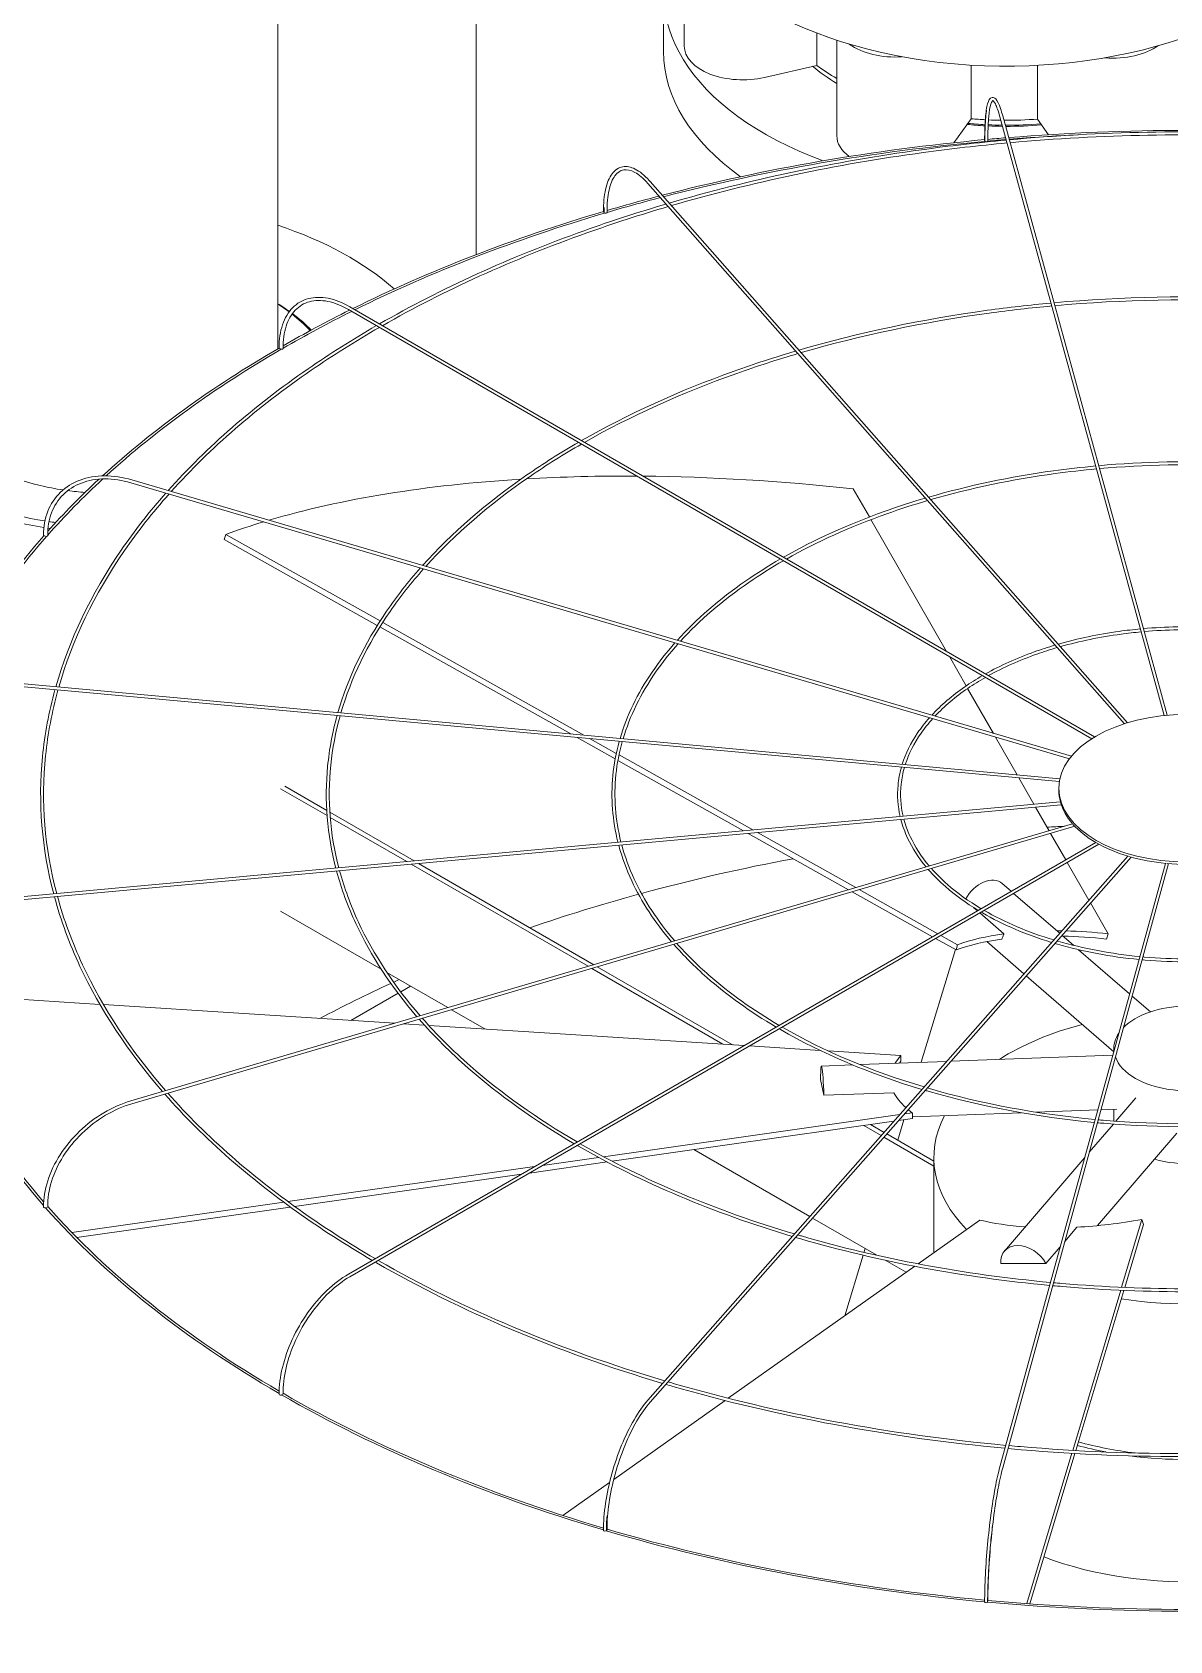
# Model space of a CAD drawing. Header units: millimetres. Extents: x -312439 to 477422, y -331570 to 212570.
# Drawn here: x 362487 to 363417, y 98510 to 99826 of the extents above; entities that cross this region are included whole.
import ezdxf

# ---------------------------------------------------------------- set-up
doc = ezdxf.new("R2010")
doc.units = ezdxf.units.MM

msp = doc.modelspace()

# ---------------------------------------------------------------- linework, layer by layer
at = {"color": 3, "linetype": 'Continuous', "lineweight": 0, "extrusion": (-1.11022e-16, 0.816497, 0.57735)}
for p, q in [((362849.99, 100146.891), (362849.99, 99643.914)), ((363412.805, 99266.976), (363278.45, 99756.733)), ((363415.28, 99267.213), (363280.812, 99757.382)), ((363380.404, 99260.315), (362990.455, 99702.172)), ((362992.291, 99703.793), (363382.969, 99261.111)), ((363353.605, 99248.006), (362745.554, 99599.065)), ((362746.778, 99601.186), (363355.97, 99249.469)), ((363336.928, 99233.636), (362568.358, 99459.73)), ((363335.293, 99231.564), (362567.667, 99457.38)), ((363171.751, 99429.385), (363158.54, 99452.445)), ((363234.716, 99319.475), (363172.984, 99427.233)), ((362643.918, 99410.829), (362645.153, 99415.116)), ((362769.151, 99340.638), (362643.918, 99410.829)), ((362645.153, 99415.116), (362771.477, 99344.313)), ((362927.422, 99251.929), (362771.29, 99339.439)), ((362773.618, 99343.113), (362938.039, 99250.958)), ((363250.879, 99291.261), (363237.137, 99315.249)), ((362474.24, 99290.91), (363327.094, 99212.922)), ((362474.463, 99293.349), (363327.551, 99215.34)), ((363273.142, 99252.401), (363252.101, 99289.129)), ((362963.776, 99231.553), (362932.666, 99248.99)), ((362943.283, 99248.019), (362964.669, 99236.032)), ((363292.539, 99218.542), (363274.901, 99249.33)), ((362966.908, 99234.777), (363076.38, 99173.42)), ((363068.742, 99172.722), (362966.036, 99230.287)), ((362727.809, 99189.323), (362693.485, 99209.14)), ((363306.341, 99194.449), (363294.026, 99215.946)), ((363327.898, 99196.42), (362474.24, 99118.359)), ((362690.021, 99207.14), (362728.081, 99185.166)), ((363326.685, 99205.587), (363326.685, 99207.587)), ((362474.463, 99115.919), (363328.621, 99194.026)), ((362799.247, 99148.078), (362730.351, 99187.856)), ((362730.653, 99183.681), (362793.267, 99147.531)), ((363318.726, 99172.83), (363307.68, 99192.111)), ((362567.667, 98951.888), (363337.848, 99178.456)), ((363339.686, 99176.443), (362568.358, 98949.538)), ((363154.659, 99124.566), (363072.515, 99170.607)), ((363080.153, 99171.305), (363160.486, 99126.28)), ((363332.375, 99149.005), (363319.978, 99170.645)), ((363356.891, 99163.159), (362745.554, 98810.203)), ((362746.778, 98808.082), (363359.368, 99161.761)), ((362796.944, 99145.408), (362941.602, 99061.89)), ((362946.191, 99063.24), (362802.925, 99145.955)), ((362990.455, 98707.096), (363383.11, 99152.02)), ((362992.291, 98705.475), (363385.713, 99151.268)), ((363413.848, 99146.093), (363278.45, 98652.535)), ((363280.812, 98651.887), (363416.327, 99145.87)), ((363351.298, 99115.973), (363333.593, 99146.879)), ((363280.325, 99129.695), (363287.763, 99123.248)), ((363223.356, 99086.063), (363157.647, 99122.892)), ((363163.473, 99124.606), (363227.732, 99088.589)), ((363289.722, 99121.551), (363327.403, 99088.897)), ((362772.277, 99059.65), (362690.021, 99107.14)), ((363257.126, 99109.842), (363260.092, 99107.272)), ((363262.051, 99105.575), (363281.78, 99088.478)), ((363367.022, 99088.526), (363352.584, 99113.728)), ((363242.593, 99075.281), (363225.842, 99084.67)), ((363230.218, 99087.196), (363243.828, 99079.568)), ((363242.593, 99075.281), (363243.828, 99079.568)), ((363267.74, 99082.093), (363298.145, 99055.744)), ((363329.254, 99087.293), (363338.835, 99078.991)), ((363365.787, 99084.238), (363367.022, 99088.526)), ((363214.163, 98983.403), (363242.013, 99075.606)), ((363342.857, 99075.505), (363384.568, 99039.36)), ((362826.86, 99028.136), (362777.015, 99056.914)), ((362944.531, 99060.199), (363051.879, 98998.221)), ((363059.668, 98997.724), (362949.121, 99061.549)), ((363299.996, 99054.14), (363371.6, 98992.09)), ((362786.151, 99039.862), (362747.639, 99017.627)), ((362796.351, 99045.751), (362788.289, 99041.096)), ((363386.62, 99037.581), (363401.556, 99024.638)), ((362542.187, 99030.731), (362456.025, 99036.227)), ((362783.385, 99015.347), (362545.129, 99030.543)), ((362857.163, 99010.641), (362829.79, 99026.445)), ((362807.763, 99013.792), (362790.518, 99014.892)), ((363069.287, 98997.111), (362811.282, 99013.567)), ((363131.322, 98993.154), (363073.699, 98996.83)), ((363197.433, 98988.937), (363137.964, 98992.73)), ((363163.866, 98981.539), (363234.983, 98984.175)), ((363197.529, 98984.27), (363197.433, 98988.937)), ((363238.361, 98984.3), (363370.81, 98989.209)), ((363371.715, 98994.726), (363371.715, 98992.509)), ((363132.438, 98980.374), (363157.915, 98981.318)), ((363134.478, 98956.445), (363131.845, 98969.452)), ((363191.706, 98958.566), (363134.478, 98956.445)), ((363361.113, 98944.604), (363374.034, 98945.083)), ((363371.715, 98944.997), (363371.715, 98935.327)), ((363373.248, 98935.215), (363389.593, 98954.287)), ((362954.286, 98906.16), (363196.526, 98940.599)), ((363191.803, 98935.247), (362961.273, 98902.473)), ((363167.05, 98931.728), (363181.39, 98923.448)), ((363183.729, 98926.098), (363172.609, 98932.518)), ((363194.904, 98919.646), (363199.967, 98936.407)), ((363207.012, 98937.409), (363195.539, 98935.778)), ((363200.262, 98941.13), (363206.917, 98942.076)), ((363207.012, 98937.409), (363206.917, 98942.076)), ((363206.982, 98938.891), (363295.877, 98942.186)), ((363308.135, 98942.641), (363358.547, 98944.509)), ((363351.612, 98909.97), (363371.267, 98932.904)), ((363183.555, 98922.198), (363224.437, 98898.595)), ((363224.437, 98902.595), (363185.893, 98924.848)), ((363358.324, 98849.857), (363423.165, 98925.514)), ((362904.361, 98899.062), (362950.197, 98905.579)), ((363122.927, 98857.202), (363028.068, 98911.969)), ((363224.437, 98827.726), (363224.437, 98905.489)), ((363282.234, 98829.02), (363347.876, 98905.612)), ((362696.088, 98869.453), (362897.862, 98898.138)), ((362957.121, 98901.882), (362893.605, 98892.853)), ((362887.106, 98891.928), (362701.473, 98865.537)), ((362519.252, 98844.312), (362692.626, 98868.96)), ((362697.979, 98865.041), (362523.283, 98840.204)), ((363177.7, 98825.578), (363125.091, 98855.952)), ((363262.021, 98854.349), (363211.528, 98818.583)), ((363378.061, 98799.389), (363394.699, 98854.875)), ((363396.029, 98850.683), (363394.699, 98854.875)), ((363331.583, 98836.961), (363341.536, 98848.574)), ((363396.029, 98850.683), (363380.615, 98799.279)), ((363167.215, 98827.979), (363168.155, 98831.089)), ((363316.104, 98818.899), (363327.848, 98832.602)), ((363208.756, 98816.62), (363056.295, 98708.626)), ((363151.543, 98776.093), (363166.506, 98825.63)), ((363201.779, 98811.677), (363184.715, 98821.528)), ((363279.276, 98818.753), (363316.104, 98818.899)), ((363338.075, 98666.043), (363377.335, 98796.969)), ((363379.889, 98796.858), (363340.619, 98665.898)), ((363053.668, 98706.765), (362962.546, 98642.221)), ((363300.495, 98540.721), (363337.352, 98663.631)), ((363339.896, 98663.485), (363303.028, 98540.538)), ((362959.222, 98639.866), (362920.984, 98612.781))]:
    msp.add_line(p, q, dxfattribs=at)
at = {"color": 5, "linetype": 'Continuous', "lineweight": 0, "extrusion": (-1.11022e-16, 0.816497, 0.57735)}
msp.add_line((362687.689, 99898.638), (362687.689, 99566.859), dxfattribs=at)
at = {"color": 4, "linetype": 'Continuous', "lineweight": 0, "extrusion": (-1.11022e-16, 0.816497, 0.57735)}
for p, q in [((363020.247, 99904.66), (363020.247, 99814.478)), ((363003.355, 99857.553), (363003.355, 99809.953)), ((363128.725, 99825.091), (363128.725, 99798.731)), ((363145.08, 99819.28), (363145.08, 99741.137)), ((363085.791, 99788.838), (363128.725, 99798.731)), ((363255.067, 99798.933), (363255.067, 99755.039)), ((363309.254, 99798.746), (363309.254, 99754.766)), ((363240.655, 99735.437), (363255.067, 99755.039)), ((363278.45, 99756.733), (363412.805, 99266.976)), ((363309.254, 99754.766), (363318.184, 99742.006))]:
    msp.add_line(p, q, dxfattribs=at)
at = {"color": 4, "linetype": 'Continuous', "lineweight": 0}
for centre, major_axis, start_param, end_param in [((363283.822, 99960.007), (280.467, 0), 3.14159265, 5.89048623), ((363283.822, 99857.553), (-280.467, 0), 5.96129884, 7.29042136), ((363068.065, 99814.478), (-47.818, 0), 0, 1.95056525), ((363192.898, 99833.137), (-47.818, 0), 0.66582243, 1.69113205), ((363370.993, 99832.239), (-47.818, 0), 1.43157265, 2.46050589), ((363283.822, 99809.953), (-280.467, 0), 0, 0.68376905), ((363283.822, 99860.753), (192.285, 0), 3.74302999, 3.90636132), ((363300.282, 99875.662), (-217.226, 0), 0.6603703, 0.7749254), ((363283.822, 99857.553), (-188.366, 0), 1.39918396, 1.47722515), ((363283.822, 99860.753), (192.285, 0), 4.54758055, 4.6209539), ((363283.822, 99864.807), (192.285, 0), 4.56228331, 4.62221744), ((363283.822, 99857.553), (-188.366, 0), 1.49122582, 1.55380764), ((363283.822, 99860.753), (192.285, 0), 4.63466439, 4.694406), ((363283.822, 99864.807), (192.285, 0), 4.63592029, 4.68860222), ((363283.822, 99864.807), (192.285, 0), 4.70184978, 4.8450414), ((363283.822, 99860.753), (192.285, 0), 4.70764028, 4.85913853), ((363283.822, 99857.553), (-188.366, 0), 1.56731469, 1.72385086), ((363192.898, 99741.137), (47.818, 0), 3.14159265, 3.80433779), ((362547.7, 99527.69), (280.467, 0), 0.57573732, 1.04820573), ((362547.7, 99527.69), (-192.285, 0), 5.52782631, 7.58371752), ((362547.7, 99530.89), (-188.366, 0), 5.55018906, 7.58267547), ((362547.7, 99527.69), (-192.285, 0), 3.82126045, 3.89695165), ((362547.7, 99530.89), (-188.366, 0), 3.79700892, 3.8745889), ((362547.7, 99530.89), (-188.366, 0), 3.62808539, 3.77590098), ((362547.7, 99527.69), (-192.285, 0), 3.65535067, 3.80091038)]:
    msp.add_ellipse(centre, major_axis=major_axis, ratio=0.57735027, start_param=start_param, end_param=end_param, dxfattribs=at)
at = {"color": 3, "linetype": 'Continuous', "lineweight": 0}
for centre, major_axis, ratio, start_param, end_param in [((363431.61, 99140.051), (-1048.768, 0), 0.57735027, 4.57359934, 4.85199434), ((363431.61, 99140.051), (-1048.768, 0), 0.57735027, 4.87097639, 5.13416564), ((363431.61, 99140.051), (-1046.319, 0), 0.57735027, 4.87108521, 5.13404975), ((363267.21, 99737.504), (1.225, 0), 0.57735027, 3.14159265, 3.70729107), ((363267.401, 99736.806), (1.225, 0.004), 0.56474576, 3.29698969, 4.86778602), ((363267.401, 99736.806), (1.225, 0.004), 0.56474576, 4.86778602, 6.28318531), ((363431.61, 99140.051), (-1046.319, 0), 0.57735027, 4.85435141, 4.86879705), ((363431.61, 99140.051), (-1048.768, 0), 0.57735027, 4.85438672, 4.86842813), ((363431.61, 99140.051), (-1046.319, 0), 0.57735027, 4.79833842, 4.85195343), ((363431.61, 99140.051), (-1048.768, 0), 0.57735027, 5.13694439, 5.18189128), ((363431.61, 99140.051), (-1046.319, 0), 0.57735027, 5.13683502, 5.18307763), ((363431.61, 99140.051), (-1048.768, 0), 0.57735027, 5.18510484, 5.42093263), ((363431.61, 99140.051), (-1046.319, 0), 0.57735027, 5.18527527, 5.42075236), ((362955.324, 99678.997), (1.225, 0), 0.57735027, 3.14159265, 4.134446), ((362955.881, 99678.367), (1.225, 0.01), 0.56597275, 3.60793822, 5.17873454), ((362955.881, 99678.367), (1.225, 0.01), 0.56597275, 5.17873454, 6.28318531), ((363431.61, 99140.051), (-1046.319, 0), 0.57735027, 5.42407254, 5.49730565), ((363431.61, 99140.051), (-1048.768, 0), 0.57735027, 5.42424502, 5.49496708), ((363431.61, 99140.051), (-1048.768, 0), 0.57735027, 5.49938311, 5.72060344), ((363431.61, 99140.051), (-1046.319, 0), 0.57735027, 5.49937067, 5.71908805), ((362690.019, 99567.709), (1.225, 0), 0.57735027, 3.14159265, 4.45055499), ((362690.885, 99567.209), (1.225, 0.016), 0.56830663, 3.91933875, 5.49013508), ((362690.885, 99567.209), (1.225, 0.016), 0.56830663, 5.49013508, 6.28318531), ((363431.61, 99140.051), (-1046.319, 0), 0.57735027, 5.72402786, 5.81143896), ((363431.61, 99140.051), (-1048.768, 0), 0.57735027, 5.72583618, 5.80677108), ((363432.846, 98973.627), (-971.388, 279.904), 0.41303809, 5.42335715, 5.70815224), ((363432.846, 98973.627), (-971.388, 279.904), 0.41303809, 5.31032739, 5.41762277), ((363432.846, 98973.627), (-971.388, 279.904), 0.41303809, 5.11506512, 5.30461302), ((362547.7, 99527.69), (-192.285, 0), 0.57735027, 1.31899441, 1.32861255), ((362547.7, 99530.89), (-188.366, 0), 0.57735027, 1.31793497, 1.34794926), ((363432.846, 98973.627), (-971.388, 279.904), 0.41303809, 5.71506764, 5.76687966), ((363431.61, 99140.051), (-1048.768, 0), 0.57735027, 5.81359811, 6.07011802), ((363431.61, 99140.051), (-1046.319, 0), 0.57735027, 5.81336511, 6.06128621), ((362497.264, 99414.535), (1.225, 0), 0.57735027, 3.14159265, 4.76471425), ((362498.355, 99414.214), (1.225, 0.021), 0.57151893, 4.23145457, 5.8022509), ((362498.355, 99414.214), (1.225, 0.021), 0.57151893, 5.8022509, 6.28318531), ((363431.177, 99205.587), (-104.492, 0), 0.57735027, 0, 0.1535113), ((363431.177, 99205.587), (-104.492, 0), 0.57735027, 0.16064797, 0.46767057), ((363431.61, 98575.163), (1046.319, 0), 0.57735027, 1.66704137, 1.68043487), ((363431.177, 99205.587), (-104.492, 0), 0.57735027, 0.47480723, 0.78182983), ((363431.177, 99205.587), (-104.492, 0), 0.57735027, 0.7889665, 1.0959891), ((363431.61, 98575.163), (1046.319, 0), 0.57735027, 1.88378363, 2.01152702), ((363431.177, 99205.587), (-104.492, 0), 0.57735027, 1.10312576, 1.41014836), ((363431.177, 99205.587), (-104.492, 0), 0.57735027, 1.41728503, 1.72430763), ((363265.846, 99112.988), (-14.478, -16.707), 0.67950023, 3.14159265, 5.02860292), ((363431.61, 98575.163), (1046.319, 0), 0.57735027, 2.01409491, 2.11046953), ((363432.846, 98973.627), (233.097, -67.167), 0.41303809, 2.14647482, 2.1667574), ((363432.846, 98973.627), (233.097, -67.167), 0.41303809, 1.97347247, 2.1313259), ((363431.61, 98969.34), (-233.097, 67.167), 0.41303809, 5.53223376, 5.76687966), ((363432.846, 98973.627), (233.097, -67.167), 0.41303809, 2.38836611, 2.62528701), ((363431.61, 98969.34), (-233.097, 67.167), 0.41303809, 5.11506512, 5.27837519), ((363431.61, 98575.163), (1046.319, 0), 0.57735027, 2.23436866, 2.24000128), ((363431.61, 99140.051), (-1048.768, 0), 0.57735027, 0.1585854, 0.46892864), ((363431.61, 99140.051), (-1046.319, 0), 0.57735027, 0.15790655, 0.46457773), ((363431.61, 98575.163), (1046.319, 0), 0.57735027, 2.24276735, 2.31574628), ((363431.61, 98994.726), (-59.895, 0), 0.57735027, 3.69756416, 5.76575409), ((363431.61, 98905.489), (-207.174, 0), 0.57735027, 5.13902547, 5.54737639), ((363431.61, 98994.726), (-59.895, 0), 0.57735027, 5.91432374, 6.33788761), ((363431.515, 98974.007), (-242.531, -4.942), 0.30331876, 6.01219977, 6.09914028), ((363431.61, 98969.34), (-242.531, -4.942), 0.30331876, 6.01219977, 6.0333648), ((363431.61, 98994.726), (-59.895, 0), 0.57735027, 0.20327195, 0.78539816), ((363431.61, 98994.726), (-59.895, 0), 0.57735027, 0.78539816, 2.89978042), ((363133.257, 98958.282), (-0.819, 22.092), 0.05230802, 4.627231, 7.32191967), ((363431.515, 98974.007), (-242.531, -4.942), 0.30331876, 0.14390811, 0.31767721), ((363431.515, 98974.007), (-242.531, -4.942), 0.30331876, 0.34103276, 0.38082901), ((363431.61, 98905.489), (-207.174, 0), 0.57735027, 5.99169836, 6.79713651), ((363431.61, 98935.104), (-59.895, 0), 0.57735027, 1.1079301, 2.23846982), ((362497.264, 98865.068), (1.225, 0), 0.57735027, 3.14159265, 5.70719205), ((363431.61, 99140.051), (-1048.768, 0), 0.57735027, 0.4725868, 0.78374969), ((362498.355, 98865.389), (1.225, 0.021), 0.58304212, 5.17373692, 6.28318531), ((363431.61, 99140.051), (-1046.319, 0), 0.57735027, 0.47175253, 0.78145685), ((363430.28, 98973.532), (-231.216, -73.381), 0.44048996, 0.62708313, 0.83556185), ((363430.28, 98973.532), (-231.216, -73.381), 0.44048996, 1.04197677, 1.27889767), ((363299.021, 98814.634), (16.786, -14.386), 0.73180825, 1.0914656, 3.78615427), ((363431.61, 98905.489), (-207.174, 0), 0.57735027, 1.30817895, 1.9425337), ((362690.019, 98711.894), (1.225, 0), 0.57735027, 3.14159265, 6.02135132), ((363431.61, 99140.051), (-1048.768, 0), 0.57735027, 0.78656596, 1.09808088), ((362690.885, 98712.394), (1.225, 0.017), 0.58625442, 5.48989346, 6.28318531), ((363431.61, 99140.051), (-1046.319, 0), 0.57735027, 0.78587838, 1.09689941), ((363431.61, 98780.983), (-212.072, 0), 0.57735027, 1.13383327, 1.25213937), ((363431.61, 98780.983), (-207.174, 0), 0.57735027, 1.12739667, 1.36460952), ((363431.61, 98780.983), (-212.072, 0), 0.57735027, 1.3476903, 1.79509044), ((362955.324, 98600.606), (-1.225, 0), 0.57735027, 0, 3.14159265), ((363431.61, 99140.051), (-1048.768, 0), 0.57735027, 1.10054445, 1.41220862), ((362955.881, 98601.236), (-1.225, -0.011), 0.58858829, 2.66526492, 3.14159265), ((363431.61, 99140.051), (-1046.319, 0), 0.57735027, 1.10010535, 1.41183726), ((363431.61, 98680.983), (-212.072, 0), 0.57735027, 0.98594125, 2.34464399), ((363431.61, 98577.163), (-1048.768, 0), 0.57735027, 0, 3.14159265), ((363267.21, 98542.099), (-1.225, 0), 0.57735027, 0, 3.14159265), ((363431.61, 99140.051), (-1048.768, 0), 0.57735027, 1.41453598, 1.72626058), ((363267.401, 98542.797), (-1.225, -0.004), 0.58981528, 2.98275574, 3.14159265), ((363431.61, 99140.051), (-1046.319, 0), 0.57735027, 1.41438895, 1.72636573)]:
    msp.add_ellipse(centre, major_axis=major_axis, ratio=ratio, start_param=start_param, end_param=end_param, dxfattribs=at)
at = {"color": 5, "linetype": 'Continuous', "lineweight": 0}
for start_param, end_param in [(2.97018023, 4.32044888), (4.32044888, 4.45886795), (4.48718922, 4.58846667)]:
    msp.add_ellipse((362547.7, 99530.89), major_axis=(142.07, 0), ratio=0.57735027, start_param=start_param, end_param=end_param, dxfattribs=at)
at = {"color": 3, "linetype": 'Continuous', "lineweight": 0}
msp.add_ellipse((363431.177, 99207.587), major_axis=(-104.492, 0), ratio=0.57735027, dxfattribs=at)
for points, knots in [([(363265.985, 99737.504), (363265.985, 99744.318), (363266.191, 99750.384), (363267.002, 99760.457), (363267.6, 99764.454), (363269.207, 99770.141), (363270.109, 99772.202), (363273.249, 99772.663), (363274.243, 99772.073), (363276.447, 99769.731), (363277.677, 99767.113), (363279.595, 99761.588), (363280.204, 99759.597), (363280.812, 99757.382)], [4.71238898, 4.71238898, 4.71238898, 4.71238898, 5.02654825, 5.02654825, 5.34070751, 5.34070751, 5.65486678, 5.65486678, 5.82360284, 5.82360284, 6.1377621, 6.1377621, 6.28318531, 6.28318531, 6.28318531, 6.28318531]), ([(363267.512, 99762.045), (363267.475, 99761.802), (363267.44, 99761.555), (363266.832, 99757.208), (363266.455, 99751.995), (363266.203, 99743.046), (363266.167, 99740.005), (363266.176, 99736.804)], [1.101311746, 1.101311746, 1.101311746, 1.101311746, 1.120767624, 1.120767624, 1.438035664, 1.438035664, 1.586302602, 1.586302602, 1.586302602, 1.586302602]), ([(363278.45, 99756.733), (363277.177, 99761.374), (363275.9, 99764.939), (363273.676, 99769.262), (363272.679, 99769.861), (363272.573, 99769.861), (363271.754, 99769.266), (363270.345, 99764.608), (363269.767, 99761.209), (363268.925, 99752.235), (363268.677, 99746.516), (363268.625, 99738.964), (363268.623, 99737.896), (363268.626, 99736.809)], [6.28318531, 6.28318531, 6.28318531, 6.28318531, 6.59845219, 6.59845219, 6.89265788, 6.89265788, 7.20992592, 7.20992592, 7.50402257, 7.50402257, 7.81881569, 7.81881569, 7.86952551, 7.86952551, 7.86952551, 7.86952551]), ([(363283.689, 99737.637), (363260.392, 99735.493), (363237.235, 99732.84), (363142.867, 99719.875), (363073.457, 99705.195), (363007.952, 99686.048)], [4.085069591, 4.085069591, 4.085069591, 4.085069591, 4.160608173, 4.160608173, 4.395665913, 4.395665913, 4.395665913, 4.395665913]), ([(363284.347, 99735.238), (363261.316, 99733.124), (363238.421, 99730.514), (363144.435, 99717.671), (363075.14, 99703.072), (363009.743, 99684.019)], [4.084600117, 4.084600117, 4.084600117, 4.084600117, 4.159387709, 4.159387709, 4.39434399, 4.39434399, 4.39434399, 4.39434399]), ([(363576.188, 99737.863), (363554.943, 99739.785), (363533.583, 99741.284), (363436.883, 99746.128), (363360.817, 99744.615), (363286.167, 99737.863)], [3.771589677, 3.771589677, 3.771589677, 3.771589677, 3.840445898, 3.840445898, 4.082391957, 4.082391957, 4.082391957, 4.082391957]), ([(363575.53, 99735.463), (363554.738, 99737.338), (363533.836, 99738.807), (363437.584, 99743.679), (363361.496, 99742.196), (363286.825, 99735.463)], [3.7720633, 3.7720633, 3.7720633, 3.7720633, 3.839550132, 3.839550132, 4.081918334, 4.081918334, 4.081918334, 4.081918334]), ([(362954.1, 99678.997), (362954.1, 99685.857), (362954.702, 99692.052), (362957.087, 99702.554), (362958.866, 99706.866), (362963.588, 99713.205), (362966.584, 99715.228), (362973.144, 99716.366), (362976.581, 99715.673), (362983.834, 99711.992), (362987.691, 99708.849), (362991.788, 99704.359), (362992.04, 99704.078), (362992.291, 99703.793)], [4.71238898, 4.71238898, 4.71238898, 4.71238898, 5.02654825, 5.02654825, 5.34070751, 5.34070751, 5.65486678, 5.65486678, 5.94845155, 5.94845155, 6.26261081, 6.26261081, 6.28318531, 6.28318531, 6.28318531, 6.28318531]), ([(362990.455, 99702.172), (362986.799, 99706.315), (362983.167, 99709.377), (362976.435, 99713.065), (362973.373, 99713.69), (362968.008, 99712.75), (362965.62, 99711.174), (362961.512, 99705.581), (362959.846, 99701.562), (362957.637, 99691.551), (362957.078, 99685.588), (362957.102, 99678.762), (362957.104, 99678.57), (362957.105, 99678.377)], [0, 0, 0, 0, 0.31464476, 0.31464476, 0.6289116, 0.6289116, 0.94617964, 0.94617964, 1.26344768, 1.26344768, 1.5772832, 1.5772832, 1.5863402, 1.5863402, 1.5863402, 1.5863402]), ([(363005.357, 99685.286), (362982.54, 99678.565), (362960.2, 99671.303), (362877.809, 99641.89), (362821.493, 99616.247), (362770.916, 99587.251)], [4.398772282, 4.398772282, 4.398772282, 4.398772282, 4.480777933, 4.480777933, 4.708868502, 4.708868502, 4.708868502, 4.708868502]), ([(363007.146, 99683.259), (362984.424, 99676.588), (362962.176, 99669.38), (362880.02, 99640.153), (362823.835, 99614.657), (362773.371, 99585.833)], [4.39745622, 4.39745622, 4.39745622, 4.39745622, 4.479217897, 4.479217897, 4.707006068, 4.707006068, 4.707006068, 4.707006068]), ([(362954.693, 99682.414), (362954.67, 99681.598), (362954.657, 99680.77), (362954.65, 99679.413), (362954.651, 99678.89), (362954.656, 99678.363)], [7.8059806913, 7.8059806913, 7.8059806913, 7.8059806913, 7.8451401512, 7.8451401512, 7.8694167814, 7.8694167814, 7.8694167814, 7.8694167814]), ([(362688.794, 99567.709), (362688.794, 99574.61), (362689.739, 99580.99), (362693.473, 99592.104), (362696.266, 99596.839), (362703.46, 99604.119), (362707.853, 99606.662), (362717.723, 99609.268), (362723.19, 99609.336), (362734.647, 99607.06), (362740.643, 99604.709), (362746.673, 99601.247), (362746.725, 99601.217), (362746.778, 99601.186)], [3.14159265, 3.14159265, 3.14159265, 3.14159265, 3.45575192, 3.45575192, 3.76991118, 3.76991118, 4.08269654, 4.08269654, 4.39544819, 4.39544819, 4.70960746, 4.70960746, 4.71238898, 4.71238898, 4.71238898, 4.71238898]), ([(362745.554, 99599.065), (362739.804, 99602.385), (362734.079, 99604.626), (362723.281, 99606.766), (362718.215, 99606.667), (362709.212, 99604.212), (362705.266, 99601.863), (362698.775, 99595.09), (362696.233, 99590.656), (362692.853, 99580.068), (362692.02, 99573.918), (362692.11, 99567.226)], [1.57079633, 1.57079633, 1.57079633, 1.57079633, 1.88806437, 1.88806437, 2.20533241, 2.20533241, 2.52260045, 2.52260045, 2.83986849, 2.83986849, 3.15713653, 3.15713653, 3.15713653, 3.15713653]), ([(363320.256, 99604.342), (363302.796, 99602.732), (363285.442, 99600.741), (363214.89, 99591.04), (363163.031, 99580.084), (363114.07, 99565.804)], [4.085383912, 4.085383912, 4.085383912, 4.085383912, 4.160809561, 4.160809561, 4.394762921, 4.394762921, 4.394762921, 4.394762921]), ([(363539.621, 99604.568), (363523.772, 99605.996), (363507.839, 99607.111), (363435.524, 99610.727), (363378.603, 99609.602), (363322.734, 99604.568)], [3.772165081, 3.772165081, 3.772165081, 3.772165081, 3.840593344, 3.840593344, 4.081816553, 4.081816553, 4.081816553, 4.081816553]), ([(363538.963, 99602.168), (363523.567, 99603.549), (363508.092, 99604.634), (363436.226, 99608.278), (363379.282, 99607.183), (363323.392, 99602.168)], [3.772797592, 3.772797592, 3.772797592, 3.772797592, 3.839399606, 3.839399606, 4.081184042, 4.081184042, 4.081184042, 4.081184042]), ([(363320.914, 99601.943), (363303.72, 99600.363), (363286.628, 99598.414), (363216.458, 99588.835), (363164.715, 99577.96), (363115.861, 99563.774)], [4.084758769, 4.084758769, 4.084758769, 4.084758769, 4.159183124, 4.159183124, 4.392998475, 4.392998475, 4.392998475, 4.392998475]), ([(362768.462, 99585.839), (362748.928, 99574.556), (362730.256, 99562.774), (362668.172, 99519.941), (362629.694, 99486.496), (362598.024, 99451.003)], [4.712563603, 4.712563603, 4.712563603, 4.712563603, 4.800982872, 4.800982872, 5.022068239, 5.022068239, 5.022068239, 5.022068239]), ([(362770.913, 99584.424), (362751.422, 99573.209), (362732.792, 99561.498), (362670.75, 99518.865), (362632.283, 99485.559), (362600.625, 99450.238)], [4.710711416, 4.710711416, 4.710711416, 4.710711416, 4.799012884, 4.799012884, 5.020261931, 5.020261931, 5.020261931, 5.020261931]), ([(363111.474, 99565.043), (363094.321, 99559.989), (363077.527, 99554.527), (363015.965, 99532.537), (362973.956, 99513.428), (362936.189, 99491.83)], [4.398901247, 4.398901247, 4.398901247, 4.398901247, 4.481035777, 4.481035777, 4.70761983, 4.70761983, 4.70761983, 4.70761983]), ([(363113.263, 99563.016), (363096.206, 99558.011), (363079.504, 99552.604), (363018.177, 99530.8), (362976.299, 99511.837), (362938.646, 99490.412)], [4.397147207, 4.397147207, 4.397147207, 4.397147207, 4.478956818, 4.478956818, 4.705132161, 4.705132161, 4.705132161, 4.705132161]), ([(362933.734, 99490.419), (362919.01, 99481.916), (362904.939, 99473.034), (362858.58, 99441.029), (362829.914, 99416.146), (362806.263, 99389.745)], [4.712541759, 4.712541759, 4.712541759, 4.712541759, 4.801308866, 4.801308866, 5.020482203, 5.020482203, 5.020482203, 5.020482203]), ([(362936.185, 99489.004), (362921.505, 99480.568), (362907.475, 99471.757), (362861.16, 99439.952), (362832.505, 99415.21), (362808.868, 99388.978)], [4.710072273, 4.710072273, 4.710072273, 4.710072273, 4.798683598, 4.798683598, 5.018063384, 5.018063384, 5.018063384, 5.018063384]), ([(363356.81, 99471.091), (363345.192, 99470.015), (363333.644, 99468.687), (363286.901, 99462.248), (363252.583, 99455.013), (363220.156, 99445.596)], [4.086037534, 4.086037534, 4.086037534, 4.086037534, 4.161210359, 4.161210359, 4.393038284, 4.393038284, 4.393038284, 4.393038284]), ([(363503.066, 99471.317), (363492.61, 99472.252), (363482.099, 99472.983), (363434.162, 99475.372), (363396.381, 99474.635), (363359.288, 99471.317)], [3.773286698, 3.773286698, 3.773286698, 3.773286698, 3.840886477, 3.840886477, 4.080694936, 4.080694936, 4.080694936, 4.080694936]), ([(363502.408, 99468.916), (363492.405, 99469.806), (363482.352, 99470.507), (363434.864, 99472.923), (363397.06, 99472.215), (363359.947, 99468.916)], [3.774238416, 3.774238416, 3.774238416, 3.774238416, 3.839097695, 3.839097695, 4.079743218, 4.079743218, 4.079743218, 4.079743218]), ([(362496.039, 99414.535), (362496.039, 99421.464), (362497.237, 99428.063), (362501.938, 99439.94), (362505.443, 99445.215), (362514.405, 99453.882), (362519.859, 99457.272), (362532.143, 99461.837), (362538.969, 99463.013), (362553.322, 99463.064), (362560.846, 99461.94), (362568.358, 99459.73)], [4.71238898, 4.71238898, 4.71238898, 4.71238898, 5.02654825, 5.02654825, 5.34070751, 5.34070751, 5.65486678, 5.65486678, 5.96902604, 5.96902604, 6.28318531, 6.28318531, 6.28318531, 6.28318531]), ([(362567.667, 99457.38), (362560.404, 99459.517), (362553.155, 99460.584), (362539.419, 99460.492), (362532.934, 99459.333), (362521.366, 99454.933), (362516.283, 99451.694), (362507.986, 99443.462), (362504.77, 99438.468), (362500.509, 99427.176), (362499.467, 99420.879), (362499.579, 99414.235)], [0, 0, 0, 0, 0.31726804, 0.31726804, 0.63453608, 0.63453608, 0.95180412, 0.95180412, 1.26907216, 1.26907216, 1.5863402, 1.5863402, 1.5863402, 1.5863402]), ([(363357.468, 99468.692), (363346.116, 99467.647), (363334.831, 99466.361), (363288.47, 99460.043), (363254.268, 99452.889), (363221.949, 99443.565)], [4.08510236, 4.08510236, 4.08510236, 4.08510236, 4.158773218, 4.158773218, 4.390386282, 4.390386282, 4.390386282, 4.390386282]), ([(362596.226, 99448.979), (362582.739, 99433.707), (362570.505, 99418.062), (362534.949, 99366.153), (362516.997, 99328.647), (362506.148, 99290.452)], [5.026267439, 5.026267439, 5.026267439, 5.026267439, 5.121193451, 5.121193451, 5.33524268, 5.33524268, 5.33524268, 5.33524268]), ([(362598.822, 99448.215), (362585.436, 99433.125), (362573.287, 99417.673), (362537.601, 99365.937), (362519.535, 99328.415), (362508.631, 99290.225)], [5.024480731, 5.024480731, 5.024480731, 5.024480731, 5.118801023, 5.118801023, 5.334410373, 5.334410373, 5.334410373, 5.334410373]), ([(363217.56, 99444.836), (363206.082, 99441.451), (363194.845, 99437.793), (363154.105, 99423.224), (363126.388, 99410.641), (363101.424, 99396.432)], [4.399235311, 4.399235311, 4.399235311, 4.399235311, 4.481549286, 4.481549286, 4.705249353, 4.705249353, 4.705249353, 4.705249353]), ([(363219.349, 99442.809), (363207.967, 99439.474), (363196.822, 99435.87), (363156.318, 99421.486), (363128.734, 99409.049), (363103.884, 99395.011)], [4.396606667, 4.396606667, 4.396606667, 4.396606667, 4.478434088, 4.478434088, 4.701505316, 4.701505316, 4.701505316, 4.701505316]), ([(363098.966, 99395.022), (363089.068, 99389.305), (363079.61, 99383.332), (363048.973, 99362.152), (363030.107, 99345.819), (363014.473, 99328.495)], [4.712617693, 4.712617693, 4.712617693, 4.712617693, 4.801958432, 4.801958432, 5.017472679, 5.017472679, 5.017472679, 5.017472679]), ([(363101.417, 99393.607), (363091.563, 99387.957), (363082.147, 99382.054), (363051.555, 99361.075), (363032.703, 99344.882), (363017.083, 99327.727)], [4.708914423, 4.708914423, 4.708914423, 4.708914423, 4.798024648, 4.798024648, 5.013814843, 5.013814843, 5.013814843, 5.013814843]), ([(362804.463, 99387.721), (362794.267, 99376.182), (362785.024, 99364.358), (362758.495, 99325.582), (362745.119, 99297.722), (362736.962, 99269.345)], [5.026073872, 5.026073872, 5.026073872, 5.026073872, 5.121589201, 5.121589201, 5.333322518, 5.333322518, 5.333322518, 5.333322518]), ([(362807.059, 99386.957), (362796.965, 99375.6), (362787.806, 99363.969), (362761.148, 99325.367), (362747.658, 99297.49), (362739.446, 99269.118)], [5.023689806, 5.023689806, 5.023689806, 5.023689806, 5.118400985, 5.118400985, 5.332193335, 5.332193335, 5.332193335, 5.332193335]), ([(363466.511, 99338.065), (363461.449, 99338.508), (363456.361, 99338.856), (363432.802, 99340.018), (363414.16, 99339.667), (363395.843, 99338.065)], [3.776630452, 3.776630452, 3.776630452, 3.776630452, 3.841752063, 3.841752063, 4.077351182, 4.077351182, 4.077351182, 4.077351182]), ([(363012.667, 99326.473), (363005.776, 99318.678), (362999.535, 99310.688), (362982.029, 99285.043), (362973.227, 99266.813), (362967.768, 99248.24)], [5.025838542, 5.025838542, 5.025838542, 5.025838542, 5.122377625, 5.122377625, 5.329668134, 5.329668134, 5.329668134, 5.329668134]), ([(363393.365, 99337.841), (363387.589, 99337.299), (363381.849, 99336.633), (363358.914, 99333.457), (363342.136, 99329.942), (363326.244, 99325.386)], [4.08798608, 4.08798608, 4.08798608, 4.08798608, 4.162397179, 4.162397179, 4.387898946, 4.387898946, 4.387898946, 4.387898946]), ([(363394.023, 99335.442), (363388.513, 99334.931), (363383.035, 99334.307), (363360.484, 99331.251), (363343.823, 99327.815), (363328.041, 99323.351)], [4.086130867, 4.086130867, 4.086130867, 4.086130867, 4.157537531, 4.157537531, 4.382563309, 4.382563309, 4.382563309, 4.382563309]), ([(363465.853, 99335.664), (363461.244, 99336.062), (363456.614, 99336.38), (363433.503, 99337.568), (363414.839, 99337.247), (363396.502, 99335.664)], [3.778551419, 3.778551419, 3.778551419, 3.778551419, 3.838185012, 3.838185012, 4.075430215, 4.075430215, 4.075430215, 4.075430215]), ([(363015.264, 99325.708), (363008.475, 99318.096), (363002.317, 99310.299), (362984.686, 99284.828), (362975.771, 99266.581), (362970.255, 99248.012)], [5.022258505, 5.022258505, 5.022258505, 5.022258505, 5.117600339, 5.117600339, 5.327918781, 5.327918781, 5.327918781, 5.327918781]), ([(363323.645, 99324.629), (363317.843, 99322.914), (363312.163, 99321.06), (363292.244, 99313.912), (363278.821, 99307.853), (363266.664, 99301.03)], [4.400230759, 4.400230759, 4.400230759, 4.400230759, 4.483072665, 4.483072665, 4.698193224, 4.698193224, 4.698193224, 4.698193224]), ([(363325.435, 99322.602), (363319.728, 99320.936), (363314.14, 99319.136), (363294.461, 99312.173), (363281.175, 99306.258), (363269.136, 99299.603)], [4.394987895, 4.394987895, 4.394987895, 4.394987895, 4.476861237, 4.476861237, 4.690631098, 4.690631098, 4.690631098, 4.690631098]), ([(362505.477, 99288.053), (362500.479, 99269.952), (362497.071, 99251.701), (362491.588, 99195.921), (362494.664, 99158.221), (362504.431, 99121.119)], [5.339721085, 5.339721085, 5.339721085, 5.339721085, 5.441089183, 5.441089183, 5.648615479, 5.648615479, 5.648615479, 5.648615479]), ([(362507.956, 99287.827), (362503.038, 99270.105), (362499.657, 99252.245), (362493.977, 99196.627), (362497.024, 99158.692), (362506.904, 99121.345)], [5.338921526, 5.338921526, 5.338921526, 5.338921526, 5.438899176, 5.438899176, 5.64936187, 5.64936187, 5.64936187, 5.64936187]), ([(363264.197, 99299.626), (363259.125, 99296.695), (363254.282, 99293.629), (363239.364, 99283.275), (363230.302, 99275.49), (363222.694, 99267.241)], [4.712843699, 4.712843699, 4.712843699, 4.712843699, 4.803888031, 4.803888031, 5.008535494, 5.008535494, 5.008535494, 5.008535494]), ([(363266.651, 99298.209), (363261.622, 99295.346), (363256.819, 99292.352), (363241.954, 99282.198), (363232.912, 99274.552), (363225.321, 99266.468)], [4.705442937, 4.705442937, 4.705442937, 4.705442937, 4.796044704, 4.796044704, 5.001045495, 5.001045495, 5.001045495, 5.001045495]), ([(362736.285, 99266.947), (362732.491, 99253.242), (362729.909, 99239.421), (362725.838, 99197.745), (362728.077, 99169.766), (362735.221, 99142.223)], [5.339283406, 5.339283406, 5.339283406, 5.339283406, 5.441448905, 5.441448905, 5.646435094, 5.646435094, 5.646435094, 5.646435094]), ([(362738.765, 99266.721), (362735.05, 99253.395), (362732.495, 99239.965), (362728.229, 99198.451), (362730.438, 99170.238), (362737.693, 99142.45)], [5.33821232, 5.33821232, 5.33821232, 5.33821232, 5.438530423, 5.438530423, 5.647409525, 5.647409525, 5.647409525, 5.647409525]), ([(363220.871, 99265.224), (363217.285, 99261.174), (363214.045, 99257.018), (363205.561, 99244.503), (363201.339, 99235.902), (363198.592, 99227.132)], [5.025139852, 5.025139852, 5.025139852, 5.025139852, 5.124718569, 5.124718569, 5.318852702, 5.318852702, 5.318852702, 5.318852702]), ([(363223.473, 99264.459), (363219.986, 99260.591), (363216.828, 99256.628), (363208.228, 99244.29), (363203.895, 99235.671), (363201.089, 99226.904)], [5.01795641, 5.01795641, 5.01795641, 5.01795641, 5.115193837, 5.115193837, 5.315025269, 5.315025269, 5.315025269, 5.315025269]), ([(362967.082, 99245.843), (362964.497, 99236.547), (362962.746, 99227.171), (362960.086, 99199.6), (362961.494, 99181.328), (362966.03, 99163.329)], [5.33857876, 5.33857876, 5.33857876, 5.33857876, 5.442163387, 5.442163387, 5.64226325, 5.64226325, 5.64226325, 5.64226325]), ([(362969.562, 99245.616), (362967.057, 99236.701), (362965.332, 99227.716), (362962.48, 99200.306), (362963.857, 99181.798), (362968.499, 99163.555)], [5.336959594, 5.336959594, 5.336959594, 5.336959594, 5.437790201, 5.437790201, 5.643665153, 5.643665153, 5.643665153, 5.643665153]), ([(363197.879, 99224.738), (363196.503, 99219.854), (363195.582, 99214.923), (363194.332, 99201.457), (363194.916, 99192.89), (363196.862, 99184.437)], [5.336493801, 5.336493801, 5.336493801, 5.336493801, 5.444267704, 5.444267704, 5.629920419, 5.629920419, 5.629920419, 5.629920419]), ([(363200.361, 99224.511), (363199.065, 99220.006), (363198.17, 99215.467), (363196.734, 99202.161), (363197.285, 99193.359), (363199.324, 99184.663)], [5.333180829, 5.333180829, 5.333180829, 5.333180829, 5.43554784, 5.43554784, 5.632366847, 5.632366847, 5.632366847, 5.632366847]), ([(363197.453, 99182.032), (363198.801, 99176.876), (363200.655, 99171.769), (363206.781, 99158.648), (363211.841, 99150.765), (363218.088, 99143.225)], [5.647555853, 5.647555853, 5.647555853, 5.647555853, 5.761093974, 5.761093974, 5.943993783, 5.943993783, 5.943993783, 5.943993783]), ([(363199.927, 99182.258), (363201.199, 99177.486), (363202.921, 99172.75), (363208.914, 99159.795), (363214.132, 99151.713), (363220.65, 99143.979)], [5.650528691, 5.650528691, 5.650528691, 5.650528691, 5.758797505, 5.758797505, 5.950674573, 5.950674573, 5.950674573, 5.950674573]), ([(362966.654, 99160.927), (362969.285, 99151.101), (362972.847, 99141.362), (362985.319, 99114.594), (362996.236, 99097.888), (363009.851, 99081.967)], [5.651173142, 5.651173142, 5.651173142, 5.651173142, 5.760561648, 5.760561648, 5.95641101, 5.95641101, 5.95641101, 5.95641101]), ([(362969.13, 99161.153), (362971.684, 99151.71), (362975.113, 99142.343), (362987.448, 99115.745), (362998.529, 99098.839), (363012.429, 99082.726)], [5.65270674, 5.65270674, 5.65270674, 5.65270674, 5.759411073, 5.759411073, 5.959865306, 5.959865306, 5.959865306, 5.959865306]), ([(363222.405, 99141.942), (363226.367, 99137.436), (363230.773, 99133.056), (363243.663, 99121.758), (363252.9, 99115.118), (363263.142, 99109.033)], [5.967591178, 5.967591178, 5.967591178, 5.967591178, 6.080287214, 6.080287214, 6.268831801, 6.268831801, 6.268831801, 6.268831801]), ([(362735.857, 99139.822), (362739.77, 99125.326), (362745.039, 99110.957), (362763.854, 99070.543), (362780.637, 99045.014), (362801.636, 99020.716)], [5.652395762, 5.652395762, 5.652395762, 5.652395762, 5.760377777, 5.760377777, 5.960593901, 5.960593901, 5.960593901, 5.960593901]), ([(362738.333, 99140.048), (362742.169, 99125.935), (362747.304, 99111.937), (362765.982, 99071.694), (362782.931, 99045.965), (362804.219, 99021.475)], [5.653428737, 5.653428737, 5.653428737, 5.653428737, 5.759610075, 5.759610075, 5.96292207, 5.96292207, 5.96292207, 5.96292207]), ([(363219.818, 99141.181), (363224.024, 99136.314), (363228.728, 99131.597), (363241.798, 99120.126), (363250.787, 99113.615), (363260.714, 99107.631)], [5.960592691, 5.960592691, 5.960592691, 5.960592691, 6.079635734, 6.079635734, 6.26166654, 6.26166654, 6.26166654, 6.26166654]), ([(362505.072, 99118.718), (362510.265, 99099.568), (362517.237, 99080.583), (362542.395, 99026.525), (362565.057, 98992.16), (362593.458, 98959.475)], [5.653093793, 5.653093793, 5.653093793, 5.653093793, 5.7602846, 5.7602846, 5.96276906, 5.96276906, 5.96276906, 5.96276906]), ([(362507.549, 99118.945), (362512.664, 99100.177), (362519.502, 99081.562), (362544.523, 99027.677), (362567.35, 98993.113), (362596.043, 98960.235)], [5.653873117, 5.653873117, 5.653873117, 5.653873117, 5.75970856, 5.75970856, 5.964525032, 5.964525032, 5.964525032, 5.964525032]), ([(363011.61, 99079.931), (363019.743, 99070.618), (363028.801, 99061.58), (363055.328, 99038.307), (363074.358, 99024.675), (363095.463, 99012.224)], [5.964776177, 5.964776177, 5.964776177, 5.964776177, 6.079826485, 6.079826485, 6.272361792, 6.272361792, 6.272361792, 6.272361792]), ([(363014.2, 99080.693), (363022.087, 99071.74), (363030.846, 99063.038), (363057.192, 99039.941), (363076.474, 99026.181), (363097.901, 99013.631)], [5.968309678, 5.968309678, 5.968309678, 5.968309678, 6.080154143, 6.080154143, 6.276006003, 6.276006003, 6.276006003, 6.276006003]), ([(363281.78, 99088.478), (363281.69, 99088.285), (363281.601, 99088.091), (363280.947, 99086.621), (363280.487, 99085.35), (363280.136, 99084.135)], [52.47056241, 52.47056241, 52.47056241, 52.47056241, 52.72742849, 52.72742849, 54.42831534, 54.42831534, 54.42831534, 54.42831534]), ([(363323.39, 99080.648), (363324.085, 99080.441), (363324.783, 99080.237), (363346.505, 99073.953), (363369.1, 99069.701), (363392.277, 99067.464)], [0.310941688, 0.310941688, 0.310941688, 0.310941688, 0.320879059, 0.320879059, 0.619731391, 0.619731391, 0.619731391, 0.619731391]), ([(363325.178, 99082.674), (363325.383, 99082.614), (363325.587, 99082.555), (363346.891, 99076.364), (363369.616, 99072.087), (363392.935, 99069.862)], [0.316175386, 0.316175386, 0.316175386, 0.316175386, 0.319111449, 0.319111449, 0.621557717, 0.621557717, 0.621557717, 0.621557717]), ([(363394.754, 99067.233), (363395.63, 99067.154), (363396.508, 99067.077), (363420.637, 99065.061), (363444.389, 99065.138), (363467.601, 99067.233)], [0.630366287, 0.630366287, 0.630366287, 0.630366287, 0.641648359, 0.641648359, 0.94043004, 0.94043004, 0.94043004, 0.94043004]), ([(363395.412, 99069.633), (363395.882, 99069.591), (363396.352, 99069.55), (363420.029, 99067.525), (363443.756, 99067.567), (363466.942, 99069.633)], [0.632258371, 0.632258371, 0.632258371, 0.632258371, 0.638337859, 0.638337859, 0.938537956, 0.938537956, 0.938537956, 0.938537956]), ([(362803.405, 99018.683), (362815.463, 99004.923), (362828.873, 98991.564), (362868.857, 98956.491), (362897.934, 98935.738), (362930.225, 98916.823)], [5.966185363, 5.966185363, 5.966185363, 5.966185363, 6.079886296, 6.079886296, 6.275955277, 6.275955277, 6.275955277, 6.275955277]), ([(362805.996, 99019.445), (362817.808, 99006.045), (362830.919, 98993.022), (362870.72, 98958.125), (362900.051, 98937.245), (362932.667, 98918.233)], [5.968548703, 5.968548703, 5.968548703, 5.968548703, 6.080105077, 6.080105077, 6.278398486, 6.278398486, 6.278398486, 6.278398486]), ([(362597.824, 98958.206), (362613.551, 98940.372), (362631.004, 98923.04), (362684.258, 98876.345), (362723.651, 98848.338), (362767.473, 98822.859)], [5.968743918, 5.968743918, 5.968743918, 5.968743918, 6.080079672, 6.080079672, 6.279655045, 6.279655045, 6.279655045, 6.279655045]), ([(363217.304, 98960.441), (363218.405, 98960.115), (363219.509, 98959.793), (363263.099, 98947.168), (363308.825, 98938.62), (363355.722, 98934.211)], [0.312542317, 0.312542317, 0.312542317, 0.312542317, 0.320442121, 0.320442121, 0.624004657, 0.624004657, 0.624004657, 0.624004657]), ([(363219.093, 98962.467), (363219.703, 98962.288), (363220.314, 98962.11), (363263.484, 98949.579), (363309.341, 98941.006), (363356.38, 98936.61)], [0.315168655, 0.315168655, 0.315168655, 0.315168655, 0.319555491, 0.319555491, 0.624932564, 0.624932564, 0.624932564, 0.624932564]), ([(362496.039, 98865.068), (362496.039, 98871.997), (362497.236, 98879.255), (362501.885, 98893.735), (362505.337, 98900.955), (362514.154, 98914.67), (362519.518, 98921.163), (362531.641, 98932.8), (362538.397, 98937.943), (362552.655, 98946.382), (362560.154, 98949.678), (362567.667, 98951.888)], [4.71238898, 4.71238898, 4.71238898, 4.71238898, 5.02654825, 5.02654825, 5.34070751, 5.34070751, 5.65486678, 5.65486678, 5.96902604, 5.96902604, 6.28318531, 6.28318531, 6.28318531, 6.28318531]), ([(362568.358, 98949.538), (362561.096, 98947.401), (362553.822, 98944.197), (362539.989, 98935.965), (362533.432, 98930.94), (362521.701, 98919.575), (362516.528, 98913.238), (362508.086, 98899.896), (362504.819, 98892.893), (362500.509, 98878.935), (362499.467, 98871.984), (362499.579, 98865.41)], [6.28318531, 6.28318531, 6.28318531, 6.28318531, 6.60045335, 6.60045335, 6.91772139, 6.91772139, 7.23498943, 7.23498943, 7.55225747, 7.55225747, 7.86952551, 7.86952551, 7.86952551, 7.86952551]), ([(362595.232, 98957.444), (362611.206, 98939.25), (362628.958, 98921.583), (362682.395, 98874.711), (362721.534, 98846.83), (362765.029, 98821.447)], [5.966968174, 5.966968174, 5.966968174, 5.966968174, 6.07991547, 6.07991547, 6.277817313, 6.277817313, 6.277817313, 6.277817313]), ([(363358.199, 98933.982), (363359.975, 98933.821), (363361.752, 98933.666), (363410.093, 98929.603), (363457.673, 98929.76), (363504.155, 98933.982)], [0.629347255, 0.629347255, 0.629347255, 0.629347255, 0.640828535, 0.640828535, 0.941449071, 0.941449071, 0.941449071, 0.941449071]), ([(363358.858, 98936.382), (363360.226, 98936.259), (363361.596, 98936.139), (363409.485, 98932.067), (363457.041, 98932.188), (363503.497, 98936.382)], [0.630291706, 0.630291706, 0.630291706, 0.630291706, 0.639167998, 0.639167998, 0.940504621, 0.940504621, 0.940504621, 0.940504621]), ([(363111.219, 98840.234), (363112.725, 98839.789), (363114.235, 98839.348), (363179.692, 98820.383), (363248.551, 98807.538), (363319.167, 98800.96)], [0.313079474, 0.313079474, 0.313079474, 0.313079474, 0.320295327, 0.320295327, 0.625438072, 0.625438072, 0.625438072, 0.625438072]), ([(363113.007, 98842.261), (363114.023, 98841.962), (363115.04, 98841.666), (363180.078, 98822.794), (363249.067, 98809.924), (363319.826, 98803.359)], [0.314832487, 0.314832487, 0.314832487, 0.314832487, 0.319703609, 0.319703609, 0.626059979, 0.626059979, 0.626059979, 0.626059979]), ([(362688.794, 98711.894), (362688.794, 98718.794), (362689.74, 98726.213), (362693.414, 98741.392), (362696.143, 98749.149), (362703.118, 98764.262), (362707.363, 98771.615), (362716.963, 98785.212), (362722.317, 98791.453), (362733.625, 98802.225), (362739.578, 98806.753), (362745.554, 98810.203)], [0, 0, 0, 0, 0.31415927, 0.31415927, 0.62831853, 0.62831853, 0.9424778, 0.9424778, 1.25663706, 1.25663706, 1.57079633, 1.57079633, 1.57079633, 1.57079633]), ([(362746.778, 98808.082), (362741.029, 98804.762), (362735.257, 98800.367), (362724.272, 98789.859), (362719.06, 98783.75), (362709.729, 98770.432), (362705.612, 98763.227), (362698.89, 98748.45), (362696.287, 98740.882), (362692.851, 98726.152), (362692.021, 98718.994), (362692.11, 98712.41)], [4.71238898, 4.71238898, 4.71238898, 4.71238898, 5.02965702, 5.02965702, 5.34692506, 5.34692506, 5.6641931, 5.6641931, 5.98146114, 5.98146114, 6.29872918, 6.29872918, 6.29872918, 6.29872918]), ([(363321.645, 98800.732), (363324.319, 98800.489), (363326.995, 98800.254), (363399.549, 98794.144), (363470.957, 98794.382), (363540.71, 98800.732)], [0.629005431, 0.629005431, 0.629005431, 0.629005431, 0.64055333, 0.64055333, 0.941790896, 0.941790896, 0.941790896, 0.941790896]), ([(363322.303, 98803.132), (363324.57, 98802.926), (363326.839, 98802.727), (363398.941, 98796.608), (363470.325, 98796.81), (363540.051, 98803.132)], [0.629634706, 0.629634706, 0.629634706, 0.629634706, 0.639445125, 0.639445125, 0.941161621, 0.941161621, 0.941161621, 0.941161621]), ([(363006.954, 98722.09), (363008.364, 98721.676), (363009.776, 98721.264), (363096.675, 98696.054), (363188.801, 98678.887), (363283.283, 98670.153)], [0.314702857, 0.314702857, 0.314702857, 0.314702857, 0.319777688, 0.319777688, 0.626637437, 0.626637437, 0.626637437, 0.626637437]), ([(363005.165, 98720.063), (363007.067, 98719.503), (363008.971, 98718.946), (363096.29, 98693.643), (363188.285, 98676.501), (363282.625, 98667.754)], [0.313387228, 0.313387228, 0.313387228, 0.313387228, 0.320221713, 0.320221713, 0.626169744, 0.626169744, 0.626169744, 0.626169744]), ([(362954.1, 98600.606), (362954.1, 98607.467), (362954.703, 98614.99), (362957.052, 98630.653), (362958.797, 98638.789), (362963.26, 98654.895), (362965.978, 98662.861), (362972.124, 98677.857), (362975.552, 98684.885), (362982.798, 98697.328), (362986.613, 98702.743), (362990.455, 98707.096)], [4.71238898, 4.71238898, 4.71238898, 4.71238898, 5.02654825, 5.02654825, 5.34070751, 5.34070751, 5.65486678, 5.65486678, 5.96902604, 5.96902604, 6.28318531, 6.28318531, 6.28318531, 6.28318531]), ([(362992.291, 98705.475), (362988.635, 98701.333), (362984.954, 98696.116), (362977.911, 98684.013), (362974.552, 98677.116), (362968.533, 98662.374), (362965.874, 98654.531), (362961.527, 98638.692), (362959.839, 98630.7), (362957.603, 98615.374), (362957.056, 98608.043), (362957.104, 98601.362), (362957.105, 98601.304), (362957.105, 98601.247)], [0, 0, 0, 0, 0.31464476, 0.31464476, 0.63176735, 0.63176735, 0.94903539, 0.94903539, 1.26630343, 1.26630343, 1.58357147, 1.58357147, 1.5863402, 1.5863402, 1.5863402, 1.5863402]), ([(363285.761, 98669.926), (363288.923, 98669.639), (363292.087, 98669.361), (363388.392, 98661.196), (363483.601, 98661.478), (363576.594, 98669.926)], [0.62931922, 0.62931922, 0.62931922, 0.62931922, 0.639583767, 0.639583767, 0.941477106, 0.941477106, 0.941477106, 0.941477106]), ([(363285.103, 98667.527), (363288.671, 98667.201), (363292.243, 98666.888), (363389, 98658.732), (363484.233, 98659.05), (363577.252, 98667.527)], [0.628847379, 0.628847379, 0.628847379, 0.628847379, 0.640415364, 0.640415364, 0.941948948, 0.941948948, 0.941948948, 0.941948948]), ([(363265.985, 98542.099), (363265.985, 98548.913), (363266.191, 98556.471), (363266.997, 98572.352), (363267.596, 98580.671), (363269.128, 98597.263), (363270.061, 98605.533), (363272.171, 98621.222), (363273.347, 98628.639), (363275.83, 98641.903), (363277.137, 98647.748), (363278.45, 98652.535)], [4.71238898, 4.71238898, 4.71238898, 4.71238898, 5.02654825, 5.02654825, 5.34070751, 5.34070751, 5.65486678, 5.65486678, 5.96902604, 5.96902604, 6.28318531, 6.28318531, 6.28318531, 6.28318531]), ([(363280.812, 98651.887), (363279.539, 98647.247), (363278.26, 98641.524), (363275.817, 98628.463), (363274.655, 98621.114), (363272.573, 98605.562), (363271.654, 98597.36), (363270.152, 98580.924), (363269.569, 98572.692), (363268.797, 98557.023), (363268.608, 98549.589), (363268.626, 98542.885), (363268.626, 98542.843), (363268.626, 98542.801)], [6.28318531, 6.28318531, 6.28318531, 6.28318531, 6.59845219, 6.59845219, 6.91572023, 6.91572023, 7.23298827, 7.23298827, 7.55025631, 7.55025631, 7.86752435, 7.86752435, 7.86952551, 7.86952551, 7.86952551, 7.86952551]), ([(363268.434, 98542.099), (363268.434, 98548.863), (363268.64, 98556.383), (363269.442, 98572.191), (363270.038, 98580.478), (363271.3, 98594.137), (363271.869, 98599.523), (363272.496, 98604.784)], [4.71238898, 4.71238898, 4.71238898, 4.71238898, 5.026548246, 5.026548246, 5.340707511, 5.340707511, 5.545847126, 5.545847126, 5.545847126, 5.545847126])]:
    msp.add_open_spline(points, degree=3, knots=knots, dxfattribs=at)
for points in [[(363263.129, 99106.197), (363263.509, 99105.974), (363263.891, 99105.753), (363264.273, 99105.532)], [(363264.273, 99105.532), (363280.917, 99095.922), (363300.041, 99087.771), (363320.809, 99081.425)], [(363265.574, 99107.609), (363282.301, 99097.961), (363301.6, 99089.778), (363322.59, 99083.444)], [(363097.895, 99010.799), (363098.276, 99010.577), (363098.659, 99010.356), (363099.042, 99010.135)], [(363100.342, 99012.212), (363134.371, 98992.575), (363173.709, 98975.985), (363216.502, 98963.234)], [(363099.042, 99010.135), (363132.989, 98990.535), (363172.149, 98973.976), (363214.717, 98961.211)], [(362932.662, 98915.402), (362933.044, 98915.181), (362933.427, 98914.959), (362933.81, 98914.738)], [(362933.81, 98914.738), (362985.06, 98885.149), (363044.26, 98860.182), (363108.629, 98841.001)], [(362935.111, 98916.816), (362986.443, 98887.188), (363045.82, 98862.192), (363110.416, 98843.026)], [(362767.47, 98820.028), (362767.839, 98819.814), (362768.208, 98819.601), (362768.578, 98819.387)], [(362768.578, 98819.387), (362837.14, 98779.803), (362916.391, 98746.426), (363002.575, 98720.83)], [(362769.918, 98821.442), (362838.553, 98781.83), (362917.968, 98748.431), (363004.362, 98722.855)], [(362956.549, 98600.606), (362956.549, 98604.367), (362956.734, 98608.343), (362957.101, 98612.472)]]:
    msp.add_open_spline(points, degree=3, dxfattribs=at)

doc.saveas('drawing.dxf')
